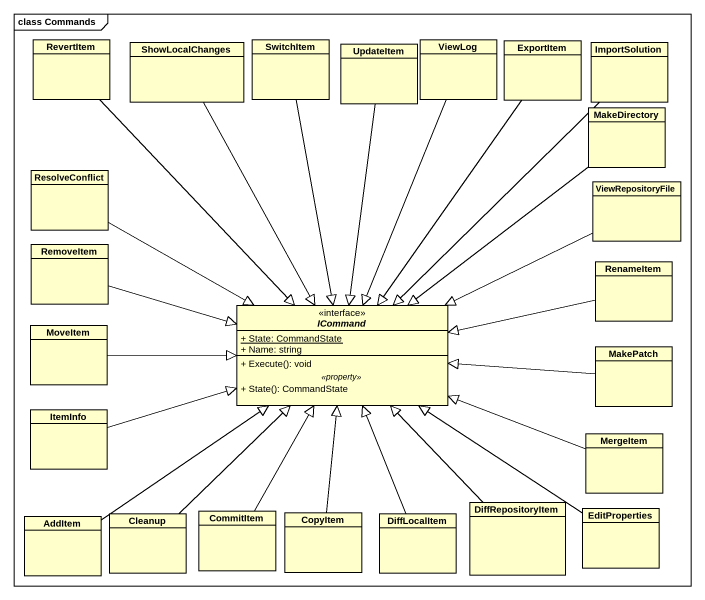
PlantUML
@startuml
mainframe class Commands
hide circle
hide empty members
skinparam classAttributeIconSize 0
class RevertItem
class ShowLocalChanges
class SwitchItem
class ViewLog
class ExportItem
class ImportSolution
class UpdateItem
class MakeDirectory
class ResolveConflict
class ViewRepositoryFile
class RemoveItem
class RenameItem
interface ICommand <<interface>> {
  {static} + State: CommandState
  + Name: string
  --
  + Execute(): void
  .. <<property>> ..
  + State(): CommandState
}
class MoveItem
class MakePatch
class ItemInfo
class MergeItem
class DiffRepositoryItem
class AddItem
class Cleanup
class CommitItem
class CopyItem
class DiffLocalItem
class EditProperties
RevertItem --|> ICommand
ShowLocalChanges --|> ICommand
SwitchItem --|> ICommand
ViewLog --|> ICommand
ExportItem --|> ICommand
ImportSolution --|> ICommand
UpdateItem --|> ICommand
MakeDirectory --|> ICommand
ResolveConflict -right-|> ICommand
ViewRepositoryFile -left-|> ICommand
RemoveItem -right-|> ICommand
RenameItem -left-|> ICommand
MoveItem -right-|> ICommand
MakePatch -left-|> ICommand
ItemInfo -right-|> ICommand
MergeItem -left-|> ICommand
DiffRepositoryItem -up-|> ICommand
AddItem -up-|> ICommand
Cleanup -up-|> ICommand
CommitItem -up-|> ICommand
CopyItem -up-|> ICommand
DiffLocalItem -up-|> ICommand
EditProperties -up-|> ICommand
@enduml
